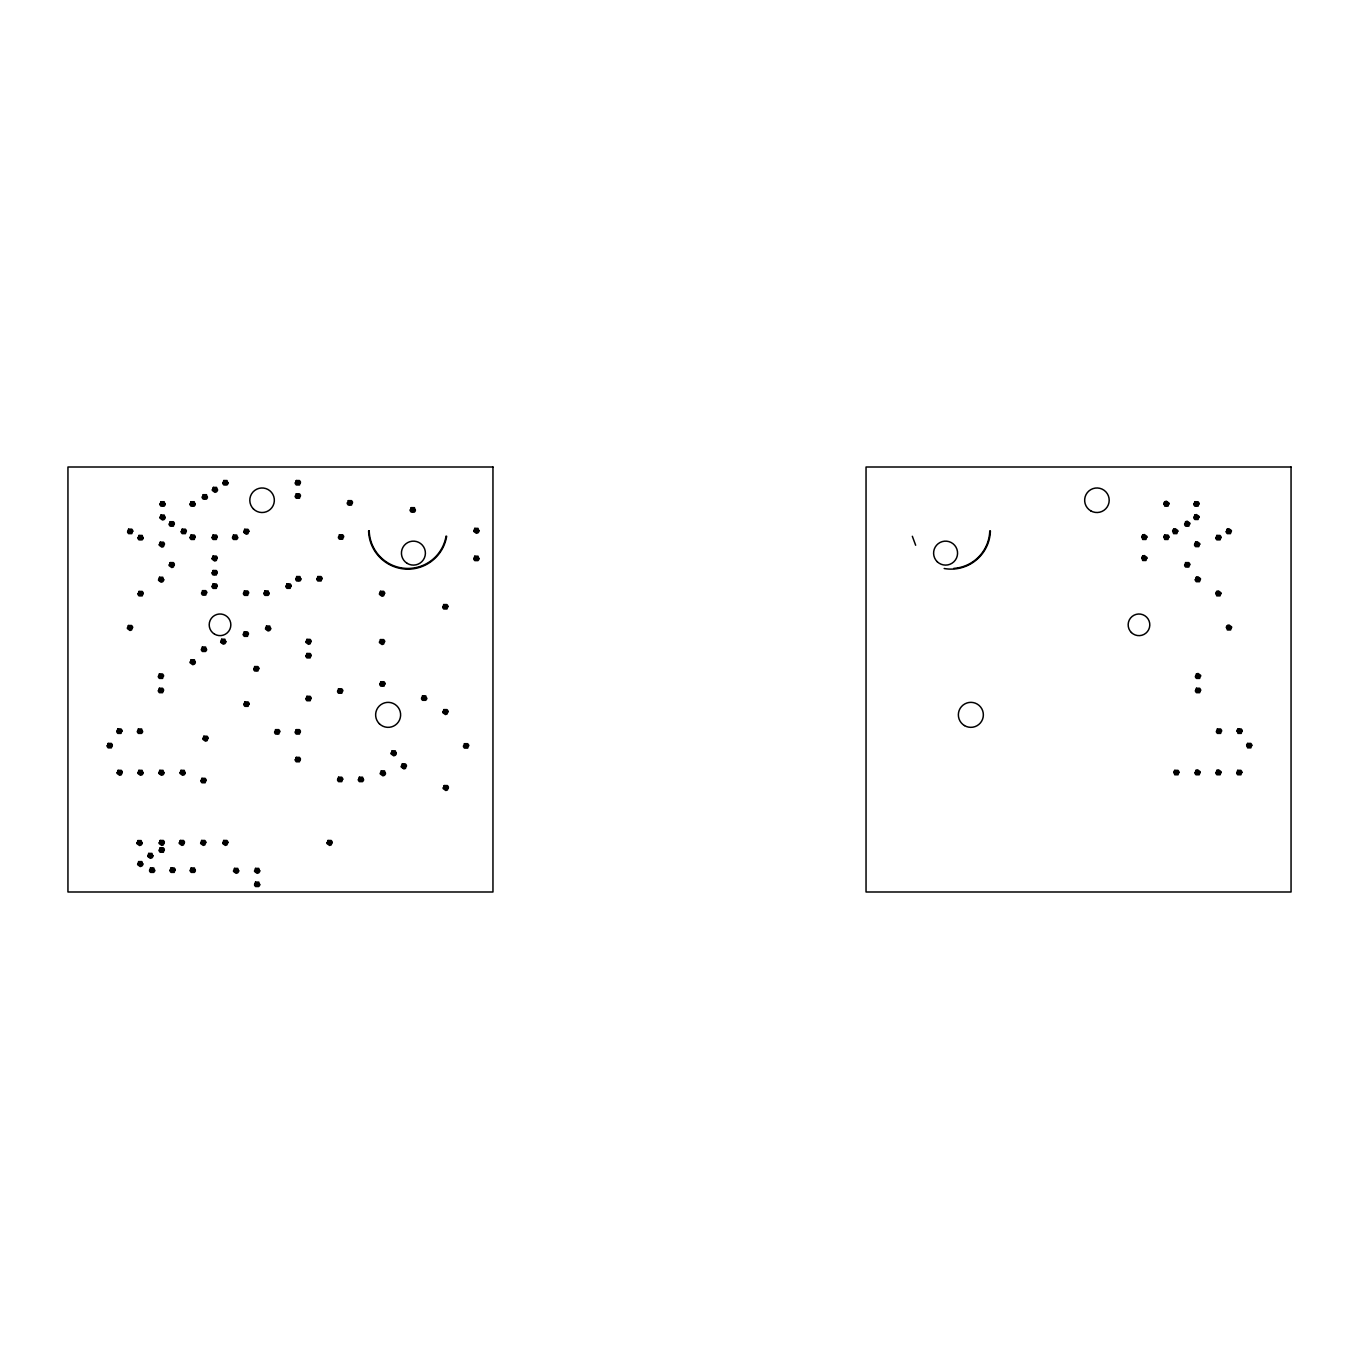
<?xml version="1.0" encoding="UTF-8"?>
<svg xmlns="http://www.w3.org/2000/svg" width="1359" height="1359" viewBox="0 0 1359 1359"><rect width="100%" height="100%" fill="white"/><g stroke="black" fill="none" stroke-linecap="round" stroke-linejoin="round"><path stroke-width="1.5" d="M131.704 531.896L130.192 533.102L128.578 531.93L130.192 529.704L131.806 530.876L131.194 532.779L128.765 531.862L129.224 530.061L131.16 530.061M160.94 503.408L162.553 502.235L164.167 503.408L162.553 505.633L160.94 503.408L161.585 505.276M139.145 537.179L141.472 536.397L141.982 538.113M164.014 517.745L161.551 518.645L161.551 515.893L164.167 516.743L162.553 518.917M170.419 523.487L171.846 522.502L171.846 525.355L173.205 524.387M161.008 543.226L160.43 544.857M203.357 496.426L205.838 495.542L205.838 498.294L203.221 497.445L203.833 495.542L205.77 495.61M182.785 530.027L182.785 532.779L185.402 531.93L183.771 529.704L182.259 531.896M213.312 489.07L215.928 488.221L216.54 490.123L214.926 491.295L213.312 489.07L214.042 490.82L215.843 490.854M138.992 593.119L141.608 592.269L142.219 594.172L140.606 595.344L138.992 593.119L140.606 592.15L141.455 594.817M215.809 490.82L216.455 489.104M141.54 594.936L141.982 593.203M224.422 481.375L224.422 484.127L227.038 483.26L225.407 481.035L223.895 483.243M191.228 536.805L192.638 535.565L194.269 536.737L193.641 538.64L191.653 538.64L191.653 535.888L193.556 536.007L194.116 537.739M128.392 627.195L131.008 626.346L131.619 628.249L130.005 629.421L128.392 627.195L130.005 629.37M128.629 627.28L130.94 626.431L130.855 628.894L130.005 629.217L130.073 626.295M216.047 537.705L213.686 538.64L213.686 535.888L216.302 536.737L214.671 538.962M234.156 535.973L234.088 538.64L236.704 537.79L235.09 535.565L233.527 537.773M213.686 571.358L213.057 573.26L214.671 574.432L216.302 573.26L215.673 571.358L213.686 571.358L214.671 571.086M245.299 530.146L245.299 532.898L247.916 532.032L246.302 529.806L244.824 531.998M216.149 573.209L214.671 574.279L214.739 571.307L216.2 573.226M203.204 591.556L203.154 594.223L205.77 593.373L204.139 591.148L202.525 593.373M213.686 584.795L213.686 587.547L216.302 586.697L214.671 584.472L213.108 586.68M296.245 482.224L298.861 481.375L298.861 484.127L296.245 483.26L296.891 481.409M117.791 730.666L120.407 729.817L120.407 732.569L117.791 731.72L118.471 729.902M159.971 674.811L159.343 676.714L161.959 677.563L162.587 675.661L160.957 674.489L159.971 674.811L162.485 675.695L161.806 677.36M298.776 483.991L298.844 481.409M111.183 746.091L109.756 747.127L109.688 744.205L109.824 747.059M296.874 494.676L296.874 497.428L299.49 496.579L297.859 494.353L296.347 496.545M138.38 730.666L140.996 729.817L140.996 732.569L138.38 731.72L139.077 729.936M141.557 731.703L139.994 732.841M245.045 591.777L244.416 593.679L246.03 594.851L247.661 592.626L245.045 591.777L247.015 591.828M194.337 662.479L191.755 663.345L191.755 660.593L194.371 661.442L192.757 663.566M205.345 649.704L203.12 650.417M205.583 649.772L203.969 650.944L202.355 649.772L203.969 647.547L205.583 649.772L204.937 647.92M222.417 640.276L221.891 641.89M224.116 642.62L224.184 640.191M264.903 592.626L267.519 591.777L267.519 594.529L264.903 593.679L265.617 591.895M139.501 771.199L139.501 773.951L142.117 773.101L140.487 770.876L138.924 773.084M246.828 635.468L247.474 633.617L245.86 632.445L244.246 634.67L246.862 635.519L247.338 633.651L245.86 632.496M287.547 584.744L287.547 587.496L290.163 586.646L288.55 584.421L287.038 586.612M348.906 501.471L348.295 503.374L349.909 504.546L351.522 502.32L348.906 501.471L350.758 501.692M349.025 501.641L348.991 504.104C351.59 504.953 349.076 497.87 349.841 504.274M289.467 587.377L290.079 585.627M351.285 503.306L349.909 504.444M160.464 771.283L160.413 773.951L163.029 773.101L161.415 770.876L159.886 773.067M266.5 627.705L269.116 626.856L269.728 628.758L268.114 629.93L266.5 627.705L269.048 626.941M269.031 629.489L269.677 627.722M318.448 577.388L318.448 580.14L320.452 580.14L321.064 578.238L318.448 577.388L318.482 580.106M204.479 737.054L204.479 739.806L206.483 739.806L207.095 737.903L204.479 737.054L204.53 739.721M255.288 667.405L254.677 669.308L256.29 670.48L257.904 668.254L255.288 667.405L257.225 667.49M255.407 667.558L255.373 670.021M320.367 580.021L320.367 577.507L318.55 577.507M257.666 669.223L255.356 670.072M183.975 773.016L182.599 774.069L182.667 771.148L181.749 771.402L181.698 773.832L183.601 773.951L184.229 772.048L181.613 771.199L180.985 773.101L182.599 774.273M137.922 842.274L140.538 841.425L141.166 843.327L139.552 844.5L137.922 842.274L139.552 844.398M141.013 843.276L139.552 844.296L139.62 841.374M245.537 702.824L245.622 705.287L248.085 704.642L247.474 702.756L245.469 702.756L245.469 705.491L248.034 704.642M138.635 863.288L140.249 862.116L141.863 863.288L141.251 865.19L139.247 865.19L139.314 862.523L141.166 862.557L141.727 864.29M149.337 854.233L148.726 856.136L150.339 857.308L151.953 856.136L151.342 854.233L149.337 854.233L150.339 853.962M149.439 854.369L149.371 856.951M160.141 842.155L161.755 840.983L163.369 842.155L161.755 844.381L160.141 842.155L160.192 843.192M205.09 781.051L203.527 782.24L201.896 781.068L203.527 778.843L205.141 781.068L203.527 782.138L201.998 781.034M307.678 640.412L307.678 642.756M163.131 843.124L161.755 844.228L160.328 843.141M160.141 849.528L161.755 848.339L163.369 849.528L161.755 851.753L160.141 849.528L160.192 850.564M160.294 849.562L161.755 848.441L161.687 851.464M411.862 508.589L411.284 510.372L413.714 511.137M307.644 654.494L307.1 656.159M413.782 511.222L413.782 508.555L411.199 509.353L412.813 511.579L414.427 510.406L413.815 508.504M153.652 870.66L152.123 871.866L150.509 870.694L152.123 868.469L153.754 869.641L153.125 871.544L150.56 870.677L152.123 868.571M180.254 842.155L182.87 841.306L182.87 844.058L180.254 843.209L181.885 841.034M173.442 871.34L173.969 869.726L172.593 868.571L170.979 870.694L173.595 871.544L174.207 869.641L172.593 868.469M275.571 731.329L277.185 730.157L278.816 731.329L277.185 733.554L275.571 731.329L275.673 732.348M380.435 593.017L383.051 592.167L383.051 594.919L380.435 594.07L382.049 591.997M202.304 841.391L201.625 843.209L204.241 844.058L204.852 842.155L203.238 840.983L201.778 843.158L204.122 843.888M307.525 697.15L307.525 699.902L309.512 699.902L310.141 697.999L307.525 697.15L309.988 698.05M307.644 697.32L307.1 699.002M309.376 699.698L309.903 698.084M224.354 841.34L224.337 844.058L226.953 843.209L225.322 840.983L223.861 843.158M226.8 843.158L225.322 844.126L225.254 841.255L225.39 844.109M338.765 690.576L340.141 689.574M341.568 691.476L340.141 692.512L340.209 689.591M341.755 691.544L340.141 692.716L338.527 691.544L340.141 689.319L341.755 691.544L341.058 689.76M380.435 641.261L383.051 640.412L383.051 643.164L380.435 642.314L381.115 640.497M383.629 642.297L381.115 643.079M475.395 529.195L474.784 531.097L476.397 532.269L478.011 531.097L477.4 529.195L475.395 529.195L476.397 528.923M477.247 531.743L477.773 530.129M235.175 869.301L235.158 871.934L237.74 871.119L237.112 869.216L235.124 869.216L235.124 871.968M237.095 871.934L237.689 870.083L235.158 869.267M475.548 557.241L475.021 558.855M383.833 684.409L381.403 685.327L381.403 682.575L384.019 683.424L382.406 685.649M477.281 559.619L477.773 557.954M444.325 605.384L443.713 607.286L446.33 608.136L446.941 606.233L445.327 605.061L443.849 607.235L446.245 608.017M256.205 869.301L255.577 871.102M256.155 882.942L256.155 885.694L258.142 885.694L258.771 883.792L256.155 882.942L258.108 882.976L258.669 884.811M258.516 884.76L256.205 885.609M341.126 780.762L341.143 778.061L338.527 778.911L340.141 781.136L341.619 778.945M359.948 778.061L359.337 779.964L360.95 781.136L362.564 778.911L359.948 778.061L360.95 777.79M328.623 841.357L328.589 844.075L331.205 843.226L329.591 841L328.08 843.192M381.284 772.575L383.901 771.725L384.512 773.628L382.898 774.8L381.284 772.575L382.898 771.555L382.966 774.528M330.526 843.99L330.509 841.442M384.461 773.611L382.898 774.749M402.502 765.746L403.878 764.743M443.815 711.284L445.429 710.111L447.043 711.284L445.429 713.509L443.815 711.284L443.866 712.32M405.237 766.629L403.878 767.631L403.81 764.76L403.946 767.614M446.856 712.286L445.429 713.356L443.917 712.303M464.455 745.361L467.071 744.511L467.071 747.263L464.455 746.414L465.101 744.562M444.206 787.252L446.822 786.402L446.822 789.154L444.206 788.305L445.82 786.232L445.888 789.205L445.888 786.351M1143.327 535.888L1143.327 538.64L1145.943 537.79L1144.329 535.565L1142.902 537.722M1167.959 504.444L1166.396 505.582L1164.765 504.461L1165.393 502.558L1167.381 502.558L1167.381 505.31L1164.969 504.393L1165.444 502.643L1167.33 502.643M1143.412 557.037L1143.412 559.534L1145.229 559.534M1173.598 530.876L1176.215 530.027L1176.215 532.779L1174.227 532.779L1174.261 530.061M1195.444 502.558L1194.833 504.461L1196.447 505.633L1198.06 503.408L1195.444 502.558L1195.597 505.106M1186.271 522.637L1186.339 525.135C1188.768 526.748 1185.694 521.193 1188.072 522.756L1188.581 523.487M1188.208 525.304L1188.208 522.552L1185.592 523.402L1187.222 525.627L1188.734 523.436M1197.823 517.711L1196.447 518.968L1194.833 516.743L1197.449 515.893L1197.449 518.645C1194.799 519.936 1197.908 514.517 1195.597 516.097L1194.986 517.745L1196.447 518.917M1195.529 543.872L1197.143 542.7L1198.757 543.872L1198.145 545.774L1196.141 545.774L1195.529 543.872L1195.58 544.908M1185.744 564.342L1188.208 563.441L1188.208 566.193L1185.592 565.344L1187.222 563.119M1188.191 566.142L1188.734 564.325M1217.018 537.179L1219.278 536.482L1219.278 538.827M1219.431 539.03L1220.059 537.128L1218.428 535.956L1216.815 537.128L1217.443 539.03L1219.431 539.03L1218.428 539.302M1227.806 530.027L1227.806 532.779L1230.422 531.93L1229.81 530.027L1227.806 530.027L1230.371 530.893L1228.808 532.949L1227.296 530.91M1198.876 580.854L1199.487 578.951L1197.874 577.779L1196.26 580.004L1198.876 580.854L1197.874 581.125M1220.008 594.172L1217.392 595.021L1216.781 593.119L1218.394 591.946L1220.008 594.172L1218.394 592.15L1218.462 595.072L1217.545 594.817M1230.558 628.232L1227.992 629.098L1227.992 626.346L1230.608 627.195L1228.995 629.421M1196.515 675.695L1199.012 674.862L1199.029 677.563L1196.413 676.714L1197.041 674.811L1199.029 674.811M1196.616 690.015L1199.029 689.098L1199.029 691.85L1196.413 691.001L1197.041 689.098L1198.978 689.183M1175.399 771.199L1174.771 773.101L1176.401 774.273L1178.015 773.101L1177.387 771.199L1175.399 771.199L1176.401 770.927M1217.392 730.666L1220.008 729.817L1220.008 732.569L1218.004 732.569L1218.038 729.851M1220.535 731.686L1219.94 732.484C1217.222 733.197 1220.042 726.233 1219.074 732.603M1196.684 771.317L1196.124 773.05M1240.563 732.518L1241.209 730.666L1239.595 729.494L1237.964 731.72L1240.58 732.569L1240.529 729.902M1217.511 771.199L1216.883 773.101L1218.513 774.273L1220.127 773.101L1219.499 771.199L1217.511 771.199L1218.513 770.927M1217.63 771.368L1217.086 773.033M1219.363 773.747L1219.872 772.133M1250.11 746.838L1250.093 744.46L1249.244 744.188L1249.312 747.059L1247.664 745.123M1250.246 747.008L1250.858 745.106L1249.244 743.934L1247.63 746.159L1250.246 747.008L1249.244 747.229M1240.257 773.866L1240.835 772.082L1239.306 770.876L1237.692 772.048L1238.304 773.951L1240.92 773.101L1239.306 771.029L1237.743 773.084M224.541 481.528L226.324 481.494M161.585 502.609L162.553 502.286M225.339 484.161L226.936 483.243L226.375 481.409M213.958 488.272L214.926 487.949M162.553 505.48L163.454 505.191M191.67 502.643L193.522 502.694L194.082 504.41L192.604 505.531L190.99 504.461L192.604 502.235L194.235 503.408L193.607 505.31L191.636 505.276L191.041 503.425M162.553 515.673L161.025 517.762M296.992 481.528L298.776 481.494M140.64 539.064L140.504 536.227L140.504 539.064L141.438 538.86M140.572 539.353L142.185 538.181L141.557 536.278L138.941 537.128L140.572 539.353L139.586 538.979M182.904 530.197L183.839 529.976M297.009 494.88L298.708 494.88M184.62 532.575L183.771 532.847L183.703 529.976M296.992 497.258L298.742 497.258M192.638 538.911L193.607 538.589M215.554 536.041L213.737 535.973L213.108 537.773M234.207 538.47L236.007 538.504M171.778 563.119L170.164 564.291L170.792 566.193L173.408 565.344L171.778 563.119L173.256 564.342M170.877 563.56C173.408 562.456 171.013 569.948 171.727 563.39M213.805 557.071C216.217 555.457 213.159 561.012 215.52 559.449L215.588 557.037M161.126 577.779L159.513 580.004L162.129 580.854L162.129 578.102L161.126 577.779L162.655 579.97L161.126 580.972L161.194 578.051L160.277 578.305M341.041 535.293L339.427 537.518L342.043 538.368L342.043 535.616L340.09 535.701M341.041 538.589L342.553 537.484L341.041 535.446L340.973 538.419L341.109 535.565M204.207 591.437L204.071 594.274L205.719 592.337M287.649 584.88L289.518 584.795M267.4 594.359L266.517 594.647L266.585 591.726M476.397 532.116L477.298 531.828M476.397 556.697L474.784 557.886L475.395 559.789L478.011 558.923L476.397 556.697L477.96 557.903M475.514 557.19L476.397 556.918L476.465 559.823L476.465 556.986M245.011 632.971C247.406 631.391 244.314 636.827 246.743 635.349M203.12 648.09L204.852 648.039M224.15 642.654L221.653 641.975L223.267 639.749L224.881 641.975L222.264 642.824M269.082 629.574L267.145 629.574M192.757 660.372L191.245 661.476L192.757 663.413L192.825 660.542L192.825 663.396M161.908 677.478L159.445 676.68M307.576 640.293L309.393 640.378L309.903 642.026M160.022 689.183L161.959 689.098L162.587 691.001L160.957 692.173L159.343 691.001L160.957 688.775L162.384 690.933L159.988 691.799M308.527 643.283L310.141 641.057L307.525 640.208L306.896 642.111L309.495 642.926M308.527 654.002L306.896 655.174L307.525 657.077L310.141 656.227L308.527 654.002L309.988 655.225M309.427 656.958L307.576 656.992M381.149 640.531L383.017 640.463M118.556 730.021C121.104 729.07 118.403 736.221 119.337 729.766M119.405 732.688L120.288 732.399M139.06 729.902L140.877 729.97M109.756 744.188L108.38 745.191L108.89 746.838M109.756 747.331L111.37 746.159L110.758 744.256L108.142 745.106L109.756 747.331L108.822 746.923M309.427 699.783L307.576 699.834M204.563 737.19L205.481 736.884M382.406 682.405L381.03 683.509L381.522 685.157C384.036 686.21 381.624 678.871 382.338 685.378M139.637 771.402L140.487 771.131L140.419 774.001M140.487 774.018L142.016 772.082M276.251 730.564L278.153 730.513M278.153 733.181L276.251 733.147M162.282 773.781L161.415 774.069L161.483 771.148M297.825 730.157L296.211 731.329L296.823 733.231L299.439 732.382L297.825 730.157L299.201 731.414M296.975 730.683C298.538 729.103 298.521 734.692 296.975 733.028M297.825 733.35L299.388 731.346M424.127 696.403L422.513 698.628L424.127 699.8L425.741 698.628L424.127 696.403L422.598 698.594M297.757 760.989L298.674 760.734M392.853 751.918C395.316 750.898 392.904 758.118 393.634 751.663M339.291 778.265C341.772 777.263 339.359 784.466 340.073 778.011M341.024 780.644L338.68 779.913M1195.58 502.728L1196.447 502.439M160.787 841.34L161.755 841.034M1197.296 505.106L1196.379 505.361L1196.379 502.524M403.878 764.488L402.247 765.661L402.876 767.563L404.863 767.563L405.492 765.661L403.878 764.488L404.846 764.845M360.95 780.983L361.868 780.678M182.785 843.939L181.002 843.888M162.723 851.38L160.821 851.346M151.257 856.866L149.439 856.866M202.389 841.51C204.852 840.508 202.44 847.71 203.17 841.255M1143.446 536.041L1145.739 536.805M1186.339 522.722L1187.222 522.434M1174.312 530.146L1175.229 529.857M224.456 841.476L226.273 841.391M1166.362 538.962L1167.976 537.79L1167.347 535.888L1165.359 535.888L1164.731 537.79L1166.362 538.962L1165.393 538.589M173.476 871.391C171.047 872.988 174.122 867.45 171.744 868.996L171.727 871.391M191.942 868.996L193.691 868.928L193.691 871.425L192.791 871.663L192.859 868.741M192.791 871.866L194.405 870.694L193.793 868.792L191.177 869.641L192.791 871.866L191.823 871.51M328.742 841.527L329.659 841.272L329.659 844.126M235.175 871.883L237.061 871.883M330.475 843.905L328.691 843.939M1188.157 566.108L1187.222 566.414L1187.273 563.39L1188.123 563.56M256.172 869.267L258.771 870.066L258.142 871.968L256.155 871.968L256.155 869.216L258.091 869.301L258.669 871.085L256.205 871.883M1197.874 577.881L1196.396 579.002L1196.956 580.735L1197.942 580.905L1198.723 578.305M1217.46 592.354L1218.394 592.048M1218.394 595.293L1219.363 594.97M1199.012 691.799L1196.566 690.95M1218.123 729.97L1219.94 729.902M1239.595 729.545L1238.066 730.7L1238.644 732.484M1239.595 732.79L1240.529 732.484M1248.275 744.29L1249.244 743.985M1176.401 774.171L1177.862 773.05L1177.251 771.402L1176.401 771.131L1176.469 774.001L1175.025 773.016M1197.585 774.273L1199.199 772.048L1196.583 771.199L1196.583 773.951L1198.502 773.832M1218.513 774.171L1219.448 773.866M912.331 536.278L915.66 545.248M225.339 481.324L225.475 484.161M297.791 481.324L297.927 484.161M222.808 482.751L228.023 482.751M295.26 482.751L300.475 482.751M214.858 488.187L214.994 491.024M212.327 489.597L217.542 489.597M297.791 494.625L297.927 497.479M295.26 496.052L300.475 496.052M202.219 496.918L207.434 496.918M162.485 502.524L162.621 505.361L161.704 505.106M192.536 502.524L192.672 505.361M347.292 502.847L352.508 502.847M159.937 503.934L165.152 503.934M190.005 503.934L195.22 503.934M1163.78 503.934L1168.995 503.934M1193.848 503.934L1199.063 503.934M412.745 508.453L412.881 511.307M410.197 509.88L415.412 509.88M162.621 518.696L162.621 515.842M159.937 517.269L165.152 517.269M1193.848 517.269L1199.063 517.269M169.179 523.928L174.394 523.928M1184.606 523.928L1189.821 523.928M476.465 529.144L476.329 531.998L477.281 529.364M1175.161 529.976L1176.096 530.197M1228.74 529.976L1228.876 532.83M473.781 530.571L478.997 530.571M127.576 531.403L132.791 531.403M181.172 531.403L186.387 531.403M243.686 531.522L248.918 531.522M1172.613 531.403L1177.828 531.403M1226.209 531.403L1231.424 531.403M1175.161 532.83L1175.297 529.976M214.603 535.837L214.739 538.674M338.425 536.992L343.64 536.992M190.039 537.264L195.254 537.264M212.072 537.264L217.287 537.264M232.474 537.264L237.706 537.264M1141.713 537.264L1146.928 537.264M1163.746 537.264L1168.961 537.264M137.955 537.654L143.171 537.654M1215.829 537.654L1221.045 537.654M235.022 538.674L235.939 536.092M1218.36 539.064L1218.496 536.227L1217.562 538.86M1197.211 542.971L1197.211 545.825M159.241 544.398L164.473 544.398M1194.527 544.398L1199.759 544.398M1144.397 556.867C1145.314 563.238 1142.63 556.29 1145.195 557.071M212.072 558.294L217.287 558.294M473.781 558.413L478.997 558.413M1141.713 558.294L1146.928 558.294M169.179 564.817L174.394 564.817M1184.606 564.817L1189.821 564.817M212.072 572.734L217.287 572.734M319.382 577.337L319.518 580.191M295.701 578.764L300.917 578.764M316.851 578.764L322.066 578.764M158.527 579.478L163.743 579.478M1195.257 579.478L1200.473 579.478M214.603 584.744L214.739 587.598M288.482 584.71L288.618 587.547M285.951 586.12L291.166 586.12M212.072 586.171L217.287 586.171M245.962 591.726L245.962 594.579M201.54 592.847L206.755 592.847M243.431 593.153L248.646 593.153M263.918 593.153L269.133 593.153M137.989 593.645L143.222 593.645M379.45 593.543L384.665 593.543M1215.778 593.645L1221.011 593.645M445.259 608.186L445.395 605.333M442.728 606.76L447.943 606.76M268.182 626.805L268.182 629.659M127.406 627.722L132.621 627.722M1226.379 627.722L1231.594 627.722M265.515 628.232L270.73 628.232M1228.995 629.217L1227.568 627.263L1228.995 626.125C1230.048 632.699 1227.313 625.836 1229.844 626.55L1230.371 627.28M243.244 634.143L248.476 634.143M220.668 641.448L225.883 641.448M305.911 641.584L311.126 641.584M379.45 641.788L384.665 641.788M201.37 649.245L206.585 649.245M305.911 655.701L311.126 655.701M190.158 661.969L195.373 661.969M256.222 667.354L256.358 670.191M253.674 668.781L258.906 668.781M158.357 676.187L163.573 676.187M1195.427 676.187L1200.643 676.187M379.79 683.951L385.022 683.951M158.357 690.474L163.573 690.474M1195.427 690.474L1200.643 690.474M337.542 691.018L342.757 691.018M424.195 696.674L424.059 699.511M421.511 698.101L426.726 698.101M305.911 698.526L311.126 698.526M246.54 702.705L246.404 705.542L246.54 702.705L247.899 704.591M243.873 704.132L249.088 704.132M445.497 710.4L445.361 713.237M442.83 711.81L448.045 711.81M277.117 730.429L277.253 733.282M116.806 731.193L122.021 731.193M137.378 731.193L142.593 731.193M1216.407 731.193L1221.622 731.193M1236.979 731.193L1242.194 731.193M274.586 731.855L279.801 731.855M295.226 731.855L300.441 731.855M139.926 732.603L140.062 729.766L139.926 732.603L138.465 731.686M1239.527 732.603L1239.527 729.766L1240.444 730.021M205.549 737.003L205.413 739.857L206.33 737.257M202.865 738.43L208.08 738.43M466.001 744.477L466.137 747.314M107.157 745.632L112.372 745.632M1246.628 745.632L1251.843 745.632M463.453 745.887L468.685 745.887M391.086 753.073L396.301 753.073M297.757 758.152L299.439 760.089L296.823 760.938L296.823 758.203L298.827 758.203L299.388 760.089M295.226 759.579L300.441 759.579M401.262 766.187L406.477 766.187M1197.517 771.148L1197.653 774.001L1196.718 773.781M1218.445 774.001C1217.528 767.597 1220.161 774.613 1217.664 773.747L1217.035 773.05M1239.374 771.148L1239.374 774.001M117.078 772.575L122.293 772.575M137.888 772.575L143.103 772.575M158.799 772.575L164.014 772.575M180 772.575L185.215 772.575M1173.785 772.575L1179 772.575M1194.986 772.575L1200.201 772.575M1215.897 772.575L1221.112 772.575M1236.707 772.575L1241.922 772.575M380.282 773.101L385.497 773.101M337.542 779.437L342.757 779.437M358.351 779.437L363.566 779.437M200.911 780.542L206.126 780.542M443.221 787.778L448.436 787.778M161.687 841.255L162.604 841.51M181.953 841.255L181.817 844.109L181.953 841.255L183.346 843.158M159.156 842.682L164.371 842.682M179.269 842.682L184.484 842.682M200.639 842.682L205.855 842.682M222.723 842.682L227.938 842.682M136.936 842.801L142.151 842.801M326.992 842.699L332.208 842.699M161.687 844.109L161.823 841.255M159.156 850.054L164.371 850.054M150.271 854.199L150.407 857.036M147.74 855.609L152.955 855.609M140.317 862.387L140.317 865.241M137.633 863.814L142.865 863.814M152.191 868.741L152.191 871.595M236.058 869.165L236.194 872.019M257.072 869.165L257.208 872.019M149.524 870.168L154.739 870.168M169.994 870.168L175.209 870.168M190.175 870.168L195.39 870.168M233.51 870.592L238.725 870.592M254.541 870.592L259.756 870.592M257.072 882.891L257.208 885.745M254.541 884.318L259.756 884.318M1196.447 502.286L1197.415 502.609M1195.546 505.191L1196.447 505.48M1196.447 515.673L1198.026 516.76M1144.329 538.86L1142.953 537.705M1197.092 677.478L1199.555 676.68L1198.91 674.981M1238.712 732.399L1239.595 732.688M1219.006 732.841L1217.443 731.703M476.397 560.01L474.869 558.906M224.439 484.076L225.407 484.399M340.073 538.317L341.041 538.64M204.835 498.566L203.408 497.377M162.553 502.439L163.42 502.728M245.333 532.847L246.302 533.17M162.553 515.825L163.929 516.828M162.553 518.764L161.177 517.711M171.778 522.434L172.661 522.722M382.049 591.895L383.017 592.218M170.792 525.304L172.78 525.304L173.408 523.402L170.792 522.552L170.792 525.304L170.368 523.47M183.771 529.857L184.688 530.146M382.049 595.14L380.673 593.985M299.218 577.507L296.704 578.238L298.317 580.463L299.931 578.238L297.4 577.507L297.4 580.021M297.349 580.106L298.317 580.412M213.771 559.534L214.671 559.84M288.55 587.666L287.123 586.595M213.703 574.059L214.671 574.381M266.517 591.607L267.434 591.895M266.517 594.8L264.954 593.662M170.843 566.108L171.778 566.414M245.13 594.41L246.981 594.444L247.61 592.643M214.671 584.574L215.622 584.88M213.737 587.462L216.149 586.646L215.554 584.965M204.139 591.25L205.566 592.388M203.17 594.189L204.139 594.512M160.158 580.82L161.126 581.125M140.606 592.048L141.54 592.354M139.637 594.97L140.606 595.293M245.86 635.74L244.348 634.636M445.429 710.162L446.958 712.303M339.24 692.275L340.141 692.563M466.069 744.239L467.037 744.562M192.757 660.525L194.184 661.51M402.96 767.444L403.878 767.733M445.82 786.182L447.196 788.22L444.852 789.103M382.898 774.647L381.369 773.594M360.101 780.593C362.496 782.189 359.439 776.702 361.8 778.265L362.428 778.945M340.141 777.79L341.126 778.095M119.405 729.545L120.934 730.7M118.471 732.484L119.405 732.79M109.756 743.985L110.725 744.29M182.599 770.927L183.567 771.232M160.498 773.832L161.415 774.12M140.487 770.927L141.455 771.232M139.552 773.866L140.487 774.171M224.388 843.973L225.322 844.279M203.238 841.034L204.207 841.34M139.552 841.204L141.115 842.291M161.755 848.39L163.182 849.579M171.625 871.51L172.593 871.815M139.281 865.139L140.249 865.462M1167.245 502.762L1167.755 504.393M1195.767 544.84L1198.043 545.655L1198.621 543.923M1174.312 532.66L1173.751 530.927M1186.305 566.057L1185.643 564.308M475.514 531.777L475.021 530.129M382.932 592.337L383.527 594.019M296.958 483.991L296.347 482.258M298.776 494.795L299.439 496.562M466.969 744.647L467.003 747.195L464.506 746.397M382.966 640.531L383.527 642.263M422.7 698.56L425.095 699.426L425.69 697.592M444.971 788.95L444.444 787.32M404.778 764.93L405.288 766.646M394.586 751.867L394.603 754.33L392.785 754.33L392.326 752.631M236.007 536.007L236.568 537.739M205.685 495.746L206.262 497.377M267.468 591.861L267.995 593.628M215.639 535.922L216.2 537.756M267.213 629.489L266.636 627.756M184.739 530.061L185.3 531.896M257.259 667.439L257.802 669.274M162.774 543.141L162.706 545.571L160.243 544.925L161.857 542.7L163.471 543.872L162.859 545.774L160.294 544.908M296.942 733.062L296.364 731.38M170.809 566.142L170.368 564.342M160.107 691.646L159.598 690.015M205.039 780.049L202.559 779.217L202.049 781.017M256.239 885.575L255.577 883.809M162.316 771.317L162.927 773.067M110.606 744.46L111.132 746.074M121.308 772.048L118.692 771.199L118.692 773.951L121.308 773.101L119.694 771.029L118.267 773.033M151.257 854.369L151.919 856.119M1220.433 730.717L1220.433 731.652M1217.63 730.734L1217.63 731.635M1217.069 537.196L1217.069 538.096M1199.453 690.015L1199.453 690.933M1174.872 772.082L1174.872 773.067M1167.772 537.722L1166.362 535.667L1164.986 537.705M1145.705 536.805L1145.705 537.705M1145.705 557.836L1145.705 558.736M464.54 745.395L464.54 746.38M384.359 772.625L384.359 773.577M383.782 683.509L383.782 684.392M359.489 778.945L359.489 779.913M339.665 536.533L339.665 537.434M309.903 655.259L309.903 656.142M299.693 578.322L299.693 579.206M297.893 760.989L297.893 758.152L296.364 760.055M278.765 731.346L278.765 732.365M244.518 592.66L244.518 593.645M213.108 557.785L213.108 558.804M213.108 572.224L213.108 573.243M206.857 737.988L206.857 738.888M191.313 869.692L191.313 870.643M184.178 772.065L184.178 773.084M173.154 523.487L173.154 524.37M173.154 564.359L173.154 565.259M172.525 868.741L172.525 871.595M171.727 522.502L171.727 525.355M164.065 503.442L164.065 504.427M164.065 516.777L164.065 517.762M163.233 842.206L163.233 843.158M163.233 849.562L163.233 850.53M159.615 578.985L159.615 579.97M159.598 675.746L159.598 676.646M153.601 869.692L153.601 870.643M141.421 730.717L141.421 731.652M140.538 592.218L140.538 595.072M139.23 593.203L139.23 594.087M121.07 772.133L121.07 773.016M120.781 730.734L120.781 731.635M117.995 730.717L117.995 731.652M989.76 530.893A38.698 38.698 0 0 1 953.729 568.402M990.405 530.978A39.309 39.309 0 0 1 944.165 568.504M128.578 529.178L127.576 532.252L128.578 533.628L131.806 533.628L132.791 530.554L131.806 529.178L128.578 529.178M160.94 501.726L159.937 504.784L160.94 506.16L164.167 506.16L165.152 504.784L164.167 501.726L160.94 501.726M138.958 535.429L137.955 538.504L138.958 539.863L142.168 539.863L143.171 538.504L142.168 535.429L138.958 535.429M160.94 515.044L159.937 518.119L162.553 520.004L164.167 519.495L165.152 518.119L164.167 515.044L160.94 515.044M170.181 521.703L169.179 524.778L170.181 526.154L173.391 526.154L174.394 523.079L173.391 521.703L170.181 521.703M160.243 542.173L159.241 545.248L161.857 547.133L163.471 546.624L164.473 543.549L163.471 542.173L160.243 542.173M191.007 501.726L190.005 504.784L191.007 506.16L194.218 506.16L195.22 504.784L194.218 501.726L191.007 501.726M203.221 494.693L202.219 497.751L203.221 499.127L206.449 499.127L207.434 497.751L206.449 494.693L203.221 494.693M182.157 529.178L181.172 532.252L182.157 533.628L185.385 533.628L186.387 530.554L185.385 529.178L182.157 529.178M213.312 487.388L212.327 490.446L214.926 492.349L216.54 491.822L217.542 490.446L216.54 487.388L213.312 487.388M138.992 591.42L137.989 594.495L138.992 595.871L142.219 595.871L143.222 592.796L142.219 591.42L138.992 591.42M223.81 480.525L222.808 483.583L223.81 484.959L227.021 484.959L228.023 483.583L227.021 480.525L223.81 480.525M159.513 577.252L158.527 580.327L161.126 582.213L162.74 581.703L163.743 580.327L162.74 577.252L159.513 577.252M170.181 562.592L169.179 565.667L171.778 567.552L173.391 567.026L174.394 563.968L173.391 562.592L170.181 562.592M191.041 535.038L190.039 538.113L191.041 539.472L194.252 539.472L195.254 536.414L194.252 535.038L191.041 535.038M128.392 625.497L127.406 628.571L130.005 630.474L131.619 629.947L132.621 626.873L131.619 625.497L128.392 625.497M213.057 535.038L212.072 538.113L213.057 539.472L216.285 539.472L217.287 536.414L216.285 535.038L213.057 535.038M213.057 556.069L212.072 559.127L214.671 561.029L216.285 560.503L217.287 557.445L216.285 556.069L213.057 556.069M213.686 556.918L213.057 558.804L215.673 559.653L215.673 556.918L213.686 556.918M233.476 535.038L232.474 538.113L233.476 539.472L236.704 539.472L237.706 538.113L236.704 535.038L233.476 535.038M213.057 570.508L212.072 573.583L213.057 574.959L216.285 574.959L217.287 571.884L216.285 570.508L213.057 570.508M244.688 529.297L243.686 532.354L246.302 534.257L247.916 533.73L248.918 530.673L247.916 529.297L244.688 529.297M202.542 590.638L201.54 593.696L202.542 595.072L205.753 595.072L206.755 592.014L205.753 590.638L202.542 590.638M247.814 532.015L246.302 533.068L246.234 530.095L247.865 532.032M213.057 583.962L212.072 587.02L213.057 588.396L216.285 588.396L217.287 585.321L216.285 583.962L213.057 583.962M296.262 480.525L295.26 483.583L296.262 484.959L299.473 484.959L300.475 481.901L299.473 480.525L296.262 480.525M117.791 728.968L116.806 732.042L117.791 733.401L121.019 733.401L122.021 730.344L121.019 728.968L117.791 728.968M108.142 743.407L107.157 746.482L108.142 747.858L111.37 747.858L112.372 744.783L111.37 743.407L108.142 743.407M159.36 673.979L158.357 677.037L159.36 678.413L162.57 678.413L163.573 675.338L162.57 673.979L159.36 673.979M296.262 493.827L295.26 496.901L296.262 498.26L299.473 498.26L300.475 495.203L299.473 493.827L296.262 493.827M159.36 688.249L158.357 691.323L159.36 692.682L162.57 692.682L163.573 689.625L162.57 688.249L159.36 688.249M138.38 728.968L137.378 732.042L138.38 733.401L141.608 733.401L142.593 732.042L141.608 728.968L138.38 728.968M191.143 659.744L190.158 662.818L192.757 664.704L194.371 664.194L195.373 662.818L194.371 659.744L191.143 659.744M202.355 647.037L201.37 650.095L202.355 651.471L205.583 651.471L206.585 650.095L205.583 647.037L202.355 647.037M244.433 590.927L243.431 594.002L244.433 595.378L247.644 595.378L248.646 592.303L247.644 590.927L244.433 590.927M118.08 770.349L117.078 773.424L119.694 775.309L121.308 774.783L122.293 771.725L121.308 770.349L118.08 770.349M221.653 639.223L220.668 642.297L223.267 644.183L224.881 643.656L225.883 642.297L224.881 639.223L221.653 639.223M264.903 590.927L263.918 594.002L264.903 595.378L268.131 595.378L269.133 594.002L268.131 590.927L264.903 590.927M138.89 770.349L137.888 773.424L140.487 775.309L142.1 774.783L143.103 773.424L142.1 770.349L138.89 770.349M244.246 631.918L243.244 634.993L244.246 636.352L247.474 636.352L248.476 633.294L247.474 631.918L244.246 631.918M286.936 583.911L285.951 586.969L286.936 588.345L290.163 588.345L291.166 585.27L290.163 583.911L286.936 583.911M348.295 500.639L347.292 503.696L348.295 505.072L351.522 505.072L352.508 501.998L351.522 500.639L348.295 500.639M296.704 576.539L295.701 579.613L296.704 580.989L299.931 580.989L300.917 579.613L299.931 576.539L296.704 576.539M159.801 770.349L158.799 773.424L161.415 775.309L163.029 774.783L164.014 773.424L163.029 770.349L159.801 770.349M266.5 626.023L265.515 629.081L268.114 630.984L269.728 630.457L270.73 629.081L269.728 626.023L266.5 626.023M339.427 534.767L338.425 537.841L339.427 539.2L342.655 539.2L343.64 536.142L342.655 534.767L339.427 534.767M317.836 576.539L316.851 579.613L317.836 580.989L321.064 580.989L322.066 577.915L321.064 576.539L317.836 576.539M203.867 736.221L202.865 739.279L205.481 741.182L207.095 740.655L208.08 737.58L207.095 736.221L203.867 736.221M254.677 666.556L253.674 669.63L254.677 670.989L257.904 670.989L258.906 667.932L257.904 666.556L254.677 666.556M180.985 770.349L180 773.424L182.599 775.309L184.212 774.783L185.215 773.424L184.212 770.349L180.985 770.349M137.939 840.575L136.936 843.65L139.552 845.536L141.166 845.009L142.151 843.65L141.166 840.575L137.939 840.575M244.858 701.907L243.873 704.964L244.858 706.34L248.085 706.34L249.088 703.283L248.085 701.907L244.858 701.907M138.635 861.589L137.633 864.664L140.249 866.549L141.863 866.04L142.865 864.664L141.863 861.589L138.635 861.589M201.913 778.333L200.911 781.391L201.913 782.767L205.124 782.767L206.126 779.692L205.124 778.333L201.913 778.333M148.726 853.401L147.74 856.459L150.339 858.361L151.953 857.835L152.955 856.459L151.953 853.401L148.726 853.401M160.141 840.457L159.156 843.531L161.755 845.417L163.369 844.907L164.371 841.833L163.369 840.457L160.141 840.457M306.913 639.376L305.911 642.433L308.527 644.336L310.141 643.809L311.126 640.735L310.141 639.376L306.913 639.376M160.141 847.829L159.156 850.887L160.141 852.263L163.369 852.263L164.371 849.205L163.369 847.829L160.141 847.829M411.199 507.654L410.197 510.729L411.199 512.105L414.427 512.105L415.412 510.729L414.427 507.654L411.199 507.654M150.509 867.959L149.524 871.017L150.509 872.393L153.737 872.393L154.739 871.017L153.737 867.959L150.509 867.959M306.913 653.475L305.911 656.55L306.913 657.909L310.141 657.909L311.126 654.851L310.141 653.475L306.913 653.475M180.271 840.457L179.269 843.531L181.885 845.417L183.499 844.907L184.484 841.833L183.499 840.457L180.271 840.457M170.979 867.959L169.994 871.017L170.979 872.393L174.207 872.393L175.209 869.318L174.207 867.959L170.979 867.959M275.571 729.63L274.586 732.705L275.571 734.064L278.799 734.064L279.801 731.006L278.799 729.63L275.571 729.63M380.435 591.318L379.45 594.393L382.049 596.295L383.663 595.769L384.665 592.694L383.663 591.318L380.435 591.318M201.625 840.457L200.639 843.531L203.238 845.417L204.852 844.907L205.855 841.833L204.852 840.457L201.625 840.457M306.913 696.318L305.911 699.375L306.913 700.751L310.141 700.751L311.126 697.694L310.141 696.318L306.913 696.318M191.177 867.959L190.175 871.017L191.177 872.393L194.405 872.393L195.39 871.017L194.405 867.959L191.177 867.959M296.211 729.63L295.226 732.705L296.211 734.064L299.439 734.064L300.441 731.006L299.439 729.63L296.211 729.63M223.708 840.457L222.723 843.531L225.322 845.417L226.936 844.907L227.938 841.833L226.936 840.457L223.708 840.457M338.527 688.809L337.542 691.867L338.527 693.243L341.755 693.243L342.757 690.168L341.755 688.809L338.527 688.809M380.435 639.579L379.45 642.637L382.049 644.54L383.663 644.013L384.665 640.938L383.663 639.579L380.435 639.579M296.211 757.354L295.226 760.411L296.211 761.787L299.439 761.787L300.441 758.73L299.439 757.354L296.211 757.354M474.784 528.362L473.781 531.42L476.397 533.323L478.011 532.796L478.997 531.42L478.011 528.362L474.784 528.362M234.512 868.384L233.51 871.442L236.126 873.344L237.723 872.818L238.725 871.442L237.723 868.384L234.512 868.384M380.792 681.725L379.79 684.8L380.792 686.159L384.019 686.159L385.022 683.101L384.019 681.725L380.792 681.725M474.784 556.188L473.781 559.245L474.784 560.621L478.011 560.621L478.997 559.245L478.011 556.188L474.784 556.188M443.713 604.551L442.728 607.609L443.713 608.985L446.941 608.985L447.943 605.91L446.941 604.551L443.713 604.551M255.526 868.384L254.541 871.442L257.14 873.344L258.754 872.818L259.756 871.442L258.754 868.384L255.526 868.384M255.526 882.093L254.541 885.168L255.526 886.527L258.754 886.527L259.756 885.168L258.754 882.093L255.526 882.093M338.544 777.212L337.542 780.27L338.544 781.646L341.755 781.646L342.757 778.588L341.755 777.212L338.544 777.212M359.337 777.212L358.351 780.27L359.337 781.646L362.564 781.646L363.566 780.27L362.564 777.212L359.337 777.212M422.513 695.876L421.511 698.934L422.513 700.31L425.741 700.31L426.726 698.934L425.741 695.876L422.513 695.876M392.088 750.864L391.086 753.922L393.702 755.825L395.316 755.298L396.301 753.922L395.316 750.864L392.088 750.864M327.978 840.474L326.992 843.548L329.591 845.434L331.205 844.907L332.208 841.85L331.205 840.474L327.978 840.474M392.7 751.697L392.088 753.599L394.705 754.449L394.705 751.697L392.7 751.697M381.284 770.876L380.282 773.951L382.898 775.836L384.512 775.309L385.497 773.951L384.512 770.876L381.284 770.876M402.264 763.962L401.262 767.037L403.878 768.922L405.475 768.413L406.477 765.338L405.475 763.962L402.264 763.962M443.815 709.602L442.83 712.66L445.429 714.562L447.043 714.036L448.045 710.961L447.043 709.602L443.815 709.602M464.455 743.679L463.453 746.737L464.455 748.113L467.683 748.113L468.685 745.055L467.683 743.679L464.455 743.679M444.206 785.553L443.221 788.628L445.82 790.513L447.434 789.987L448.436 786.929L447.434 785.553L444.206 785.553M1164.782 501.726L1163.78 503.085L1164.782 506.16L1167.993 506.16L1168.995 503.085L1166.396 501.199L1164.782 501.726M1142.715 535.038L1141.713 536.414L1142.715 539.472L1145.943 539.472L1146.928 536.414L1144.329 534.512L1142.715 535.038M1142.715 556.069L1141.713 557.445L1142.715 560.503L1145.943 560.503L1146.928 557.445L1144.329 555.542L1142.715 556.069M1143.327 556.918L1143.327 559.653L1145.314 559.653L1145.943 557.768L1143.327 556.918M1164.748 535.038L1163.746 536.414L1164.748 539.472L1167.959 539.472L1168.961 536.414L1167.959 535.038L1164.748 535.038M1173.615 529.178L1172.613 530.554L1173.615 533.628L1176.843 533.628L1177.828 530.554L1175.229 528.668L1173.615 529.178M1194.833 501.726L1193.848 504.784L1194.833 506.16L1198.06 506.16L1199.063 503.085L1198.06 501.726L1194.833 501.726M1185.609 521.703L1184.606 524.778L1185.609 526.154L1188.819 526.154L1189.821 523.079L1187.222 521.193L1185.609 521.703M1194.833 515.044L1193.848 518.119L1194.833 519.495L1198.06 519.495L1199.063 516.42L1196.447 514.534L1194.833 515.044M1195.529 542.173L1194.527 545.248L1195.529 546.624L1198.757 546.624L1199.759 543.549L1197.143 541.663L1195.529 542.173M1185.609 562.592L1184.606 565.667L1185.609 567.026L1188.819 567.026L1189.821 563.968L1188.819 562.592L1185.609 562.592M1216.832 535.429L1215.829 538.504L1216.832 539.863L1220.042 539.863L1221.045 536.805L1220.042 535.429L1216.832 535.429M1227.194 529.178L1226.209 532.252L1227.194 533.628L1230.422 533.628L1231.424 530.554L1228.808 528.668L1227.194 529.178M1196.26 577.252L1195.257 580.327L1196.26 581.703L1199.487 581.703L1200.473 578.628L1197.874 576.743L1196.26 577.252M1216.781 591.42L1215.778 592.796L1216.781 595.871L1220.008 595.871L1221.011 592.796L1218.394 590.893L1216.781 591.42M1227.381 625.497L1226.379 626.873L1227.381 629.947L1230.608 629.947L1231.594 626.873L1228.995 624.987L1227.381 625.497M1196.43 673.979L1195.427 677.037L1196.43 678.413L1199.64 678.413L1200.643 675.338L1198.043 673.452L1196.43 673.979M1196.43 688.249L1195.427 691.323L1196.43 692.682L1199.64 692.682L1200.643 689.625L1199.64 688.249L1196.43 688.249M1174.788 770.349L1173.785 771.725L1174.788 774.783L1178.015 774.783L1179 771.725L1178.015 770.349L1174.788 770.349M1217.392 728.968L1216.407 732.042L1217.392 733.401L1220.62 733.401L1221.622 730.344L1220.62 728.968L1217.392 728.968M1195.971 770.349L1194.986 773.424L1195.971 774.783L1199.199 774.783L1200.201 771.725L1197.585 769.823L1195.971 770.349M1237.981 728.968L1236.979 730.344L1237.981 733.401L1241.209 733.401L1242.194 730.344L1241.209 728.968L1237.981 728.968M1216.9 770.349L1215.897 773.424L1216.9 774.783L1220.11 774.783L1221.112 771.725L1218.513 769.823L1216.9 770.349M1247.63 743.407L1246.628 744.783L1247.63 747.858L1250.858 747.858L1251.843 744.783L1250.858 743.407L1247.63 743.407M1237.692 770.349L1236.707 773.424L1237.692 774.783L1240.92 774.783L1241.922 771.725L1240.92 770.349L1237.692 770.349M369.223 530.893L368.595 530.978A39.309 39.309 0 0 0 446.669 536.278L446.058 536.109A38.698 38.698 0 0 1 369.206 530.893M492.96 467.003L67.95 467.003L67.95 891.997L492.96 891.997L492.96 467.003M1291.05 467.003L866.04 467.003L866.04 891.997L1291.05 891.997L1291.05 467.003M204.903 495.491L204.767 498.328L204.903 495.491M1166.464 502.524L1166.328 505.361L1166.464 502.524M130.26 529.976L130.124 532.83L130.26 529.976M192.706 535.837L192.57 538.674L192.706 535.837M1144.397 535.837L1144.261 538.674L1144.397 535.837M1166.43 535.837L1166.294 538.674L1166.43 535.837M161.925 542.971L161.789 545.825L161.925 542.971M298.385 577.337L298.25 580.191L298.385 577.337M382.117 592.116L381.981 594.97L382.117 592.116M223.335 640.021L223.199 642.875L223.335 640.021M308.595 640.157L308.459 643.011L308.595 640.157M382.117 640.361L381.981 643.215L382.117 640.361M204.037 647.835L203.901 650.672L204.037 647.835M308.595 654.274L308.459 657.127L308.595 654.274M161.025 674.76L160.889 677.614L161.025 674.76M1198.111 674.76L1197.975 677.614L1198.111 674.76M161.025 689.047L160.889 691.901L161.025 689.047M1198.111 689.047L1197.975 691.901L1198.111 689.047M308.595 697.116L308.459 699.953L308.595 697.116M119.762 771.148L119.626 774.001L119.762 771.148M203.595 779.132L203.459 781.969L203.595 779.132M379.416 723.803A12.486 12.486 0 0 0 400.242 717.926A12.486 12.486 0 0 0 384.75 702.824A12.486 12.486 0 0 0 379.416 723.803M214.535 634.143A10.821 10.821 0 0 0 230.843 624.902A10.821 10.821 0 0 0 214.671 615.406A10.821 10.821 0 0 0 214.535 634.143M407.19 563.373A11.993 11.993 0 0 0 425.401 553.402A11.993 11.993 0 0 0 407.649 542.615A11.993 11.993 0 0 0 407.19 563.373M253.437 508.962A12.265 12.265 0 0 0 273.94 503.391A12.265 12.265 0 0 0 258.856 488.408A12.265 12.265 0 0 0 253.437 508.962M1131.384 632.53A10.821 10.821 0 0 0 1149.459 627.535A10.821 10.821 0 0 0 1136.107 614.387A10.821 10.821 0 0 0 1131.384 632.53M964.482 725.587A12.486 12.486 0 0 0 983.355 715.004A12.486 12.486 0 0 0 964.754 703.945A12.486 12.486 0 0 0 964.482 725.587M1090.75 510.848A12.265 12.265 0 0 0 1109.199 500.299A12.265 12.265 0 0 0 1090.835 489.597A12.265 12.265 0 0 0 1090.75 510.848M937.302 561.794A11.993 11.993 0 0 0 957.229 555.967A11.993 11.993 0 0 0 942.229 541.612A11.993 11.993 0 0 0 937.302 561.794"/></g></svg>
